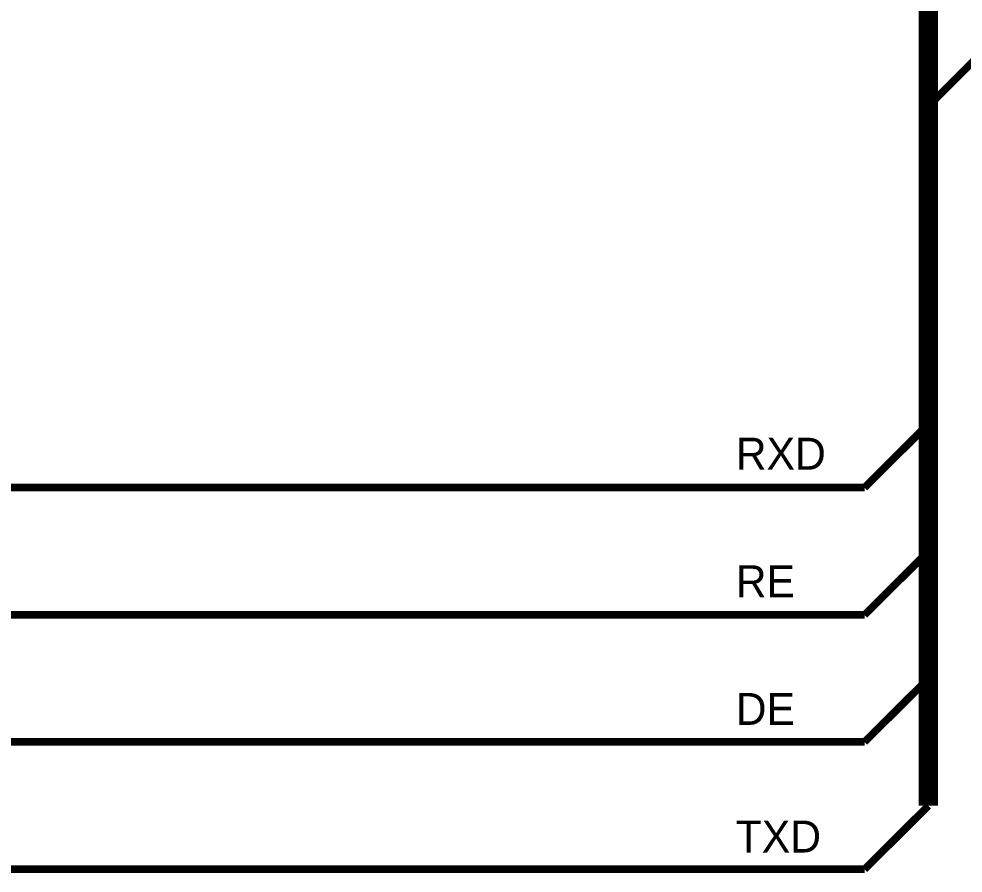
# Model space of a CAD drawing. Header units: inches. Extents: x 0 to 594, y 0 to 420.
# Drawn here: x 214.27 to 251.38, y 87.35 to 120.93 of the extents above; entities that cross this region are included whole.
import ezdxf

# ---------------------------------------------------------------- set-up
doc = ezdxf.new("R2010")
doc.units = ezdxf.units.IN
doc.layers.add('Sheet', color=255, linetype='Continuous')

msp = doc.modelspace()

# ---------------------------------------------------------------- linework, layer by layer
at = {"layer": 'Sheet'}
for points in [[(250.009, 159.997, 0.749, 0.749, 0), (250.009, 89.994, 0.749, 0.749, 0)], [(250.009, 117.498, 0.3, 0.3, 0), (252.506, 119.995, 0.3, 0.3, 0)], [(247.5, 102.503, 0.3, 0.3, 0), (250.009, 105, 0.3, 0.3, 0)], [(190.004, 102.503, 0.3, 0.3, 0), (247.5, 102.503, 0.3, 0.3, 0)], [(247.5, 97.497, 0.3, 0.3, 0), (250.009, 99.994, 0.3, 0.3, 0)], [(190.004, 97.497, 0.3, 0.3, 0), (247.5, 97.497, 0.3, 0.3, 0)], [(247.5, 92.502, 0.3, 0.3, 0), (250.009, 94.999, 0.3, 0.3, 0)], [(190.004, 92.502, 0.3, 0.3, 0), (247.5, 92.502, 0.3, 0.3, 0)], [(247.5, 87.496, 0.3, 0.3, 0), (250.009, 89.994, 0.3, 0.3, 0)], [(190.004, 87.496, 0.3, 0.3, 0), (247.5, 87.496, 0.3, 0.3, 0)]]:
    msp.add_lwpolyline(points, format="xyseb", dxfattribs=at)

# ---------------------------------------------------------------- texts
for s, p in [('RXD', (242.438, 103.208)), ('RE', (242.438, 98.191)), ('DE', (242.438, 93.174)), ('TXD', (242.438, 88.157))]:
    msp.add_text(s, height=1.2543, dxfattribs=at).set_placement(p)

doc.saveas('drawing.dxf')
